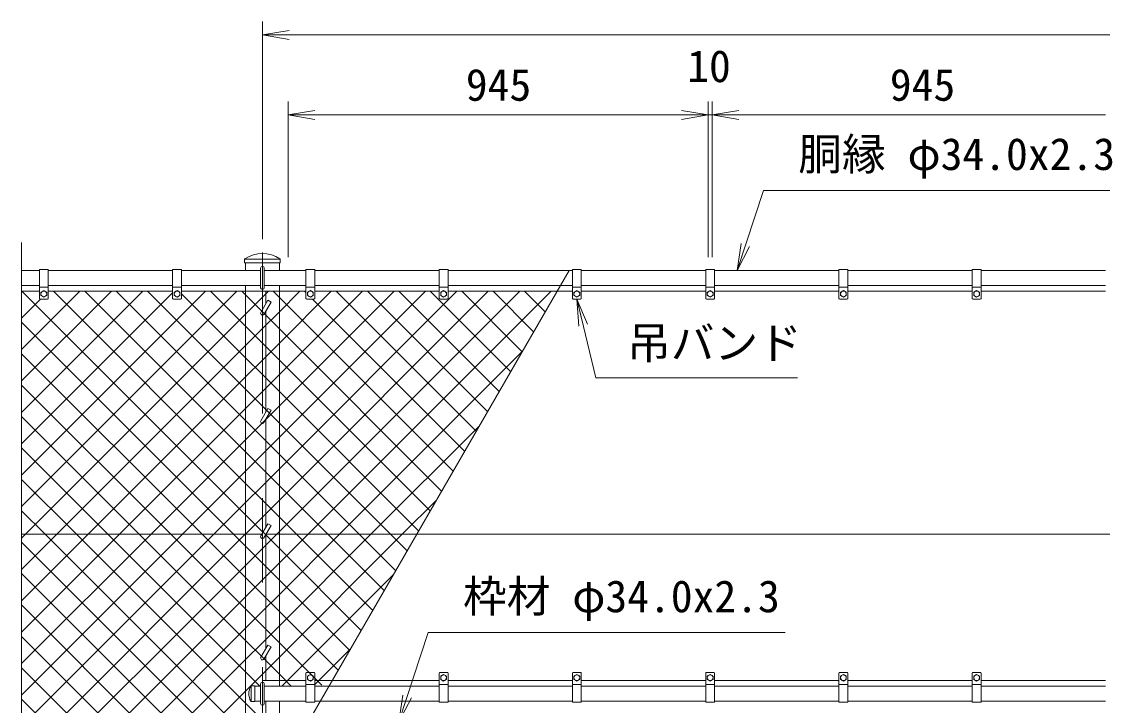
# Model space of a CAD drawing. Units: millimetres, scale not verified. Extents: x -6300 to 6300, y -4455 to 4455.
# Drawn here: x 366 to 2799, y 972 to 2511 of the extents above; entities that cross this region are included whole.
import ezdxf
from ezdxf.enums import TextEntityAlignment as Align

# ---------------------------------------------------------------- set-up
doc = ezdxf.new("R2010")
doc.units = ezdxf.units.MM
doc.header["$LTSCALE"] = 30
doc.linetypes.add('USER1', pattern=[50.8, 31.75, -6.35, 6.35, -6.35])
for name, color, linetype, lineweight in [('0-0_D-STR1', 1, 'Continuous', 18), ('0-1_D-DCR-HCH', 7, 'Continuous', 9), ('0-4_D-STR3', 3, 'Continuous', 13), ('0-5_D-STR-DIM', 7, 'Continuous', 9), ('0-6_0', 7, 'Continuous', 9), ('0-7_D-STR-TXT', 7, 'Continuous', 9), ('0-9_Defpoints', 8, 'Continuous', 18), ('0-A_D-BMK', 2, 'USER1', 13)]:
    doc.layers.add(name, color=color, linetype=linetype, lineweight=lineweight)
doc.styles.add('ＭＳ ゴシック', font='')
doc.styles.get('ＭＳ ゴシック').set_extended_font_data('MS Gothic')

# ---------------------------------------------------------------- blocks, each defined once
blk = doc.blocks.new('_Open')
at = {"layer": '0-6_0'}
blk.add_line((-30, 5), (0, 0), dxfattribs=at)
blk.add_lwpolyline([(-30, -5), (0, 0), (-30, 0)], dxfattribs=at)

msp = doc.modelspace()

# ---------------------------------------------------------------- linework, layer by layer
at = {"layer": '0-0_D-STR1'}
for p, q in [((867.71, 1976.14), (867.71, 1968.09)), ((867.71, 1976.09), (947.91, 1976.09)), ((947.91, 1976.14), (947.91, 1968.09)), ((365.71, 1951.09), (405.71, 1951.09)), ((425.71, 1951.09), (705.71, 1951.09)), ((725.71, 1951.09), (903.81, 1951.09)), ((867.71, 1968.09), (947.91, 1968.09)), ((869.66, 1951.09), (869.66, 1968.09)), ((1005.71, 1951.09), (911.81, 1951.09)), ((945.96, 1968.09), (945.96, 1951.09)), ((1305.71, 1951.09), (1025.71, 1951.09)), ((1605.71, 1951.09), (1325.71, 1951.09)), ((1905.71, 1951.09), (1625.71, 1951.09)), ((2205.71, 1951.09), (1925.71, 1951.09)), ((2505.71, 1951.09), (2225.71, 1951.09)), ((2805.71, 1951.09), (2525.71, 1951.09)), ((365.71, 1917.09), (405.71, 1917.09)), ((425.71, 1917.09), (705.71, 1917.09)), ((725.71, 1917.09), (903.81, 1917.09)), ((869.66, -984.91), (869.66, 1917.09)), ((1005.71, 1917.09), (911.81, 1917.09)), ((945.96, 1917.09), (945.96, 1015.09)), ((1305.71, 1917.09), (1025.71, 1917.09)), ((1605.71, 1917.09), (1325.71, 1917.09)), ((1905.71, 1917.09), (1625.71, 1917.09)), ((2205.71, 1917.09), (1925.71, 1917.09)), ((2505.71, 1917.09), (2225.71, 1917.09)), ((2805.71, 1917.09), (2525.71, 1917.09)), ((882.48, 1015.59), (890.81, 1015.59)), ((882.81, 1015.59), (882.81, 980.59)), ((890.81, 1015.59), (890.81, 980.59)), ((903.81, 1015.09), (890.81, 1015.09)), ((1005.71, 1015.09), (911.81, 1015.09)), ((1305.71, 1015.09), (1025.71, 1015.09)), ((1605.71, 1015.09), (1325.71, 1015.09)), ((1905.71, 1015.09), (1625.71, 1015.09)), ((2205.71, 1015.09), (1925.71, 1015.09)), ((2505.71, 1015.09), (2225.71, 1015.09)), ((2805.71, 1015.09), (2525.71, 1015.09)), ((882.48, 980.59), (890.81, 980.59)), ((903.81, 981.09), (890.81, 981.09)), ((1005.71, 981.09), (911.81, 981.09)), ((1305.71, 981.09), (1025.71, 981.09)), ((1605.71, 981.09), (1325.71, 981.09)), ((1905.71, 981.09), (1625.71, 981.09)), ((2205.71, 981.09), (1925.71, 981.09)), ((2505.71, 981.09), (2225.71, 981.09)), ((2805.71, 981.09), (2525.71, 981.09))]:
    msp.add_line(p, q, dxfattribs=at)
msp.add_lwpolyline([(945.96, 981.09), (945.96, -1403.91), (869.66, -1403.91), (869.66, -1018.91)], dxfattribs=at)
for centre, radius, start, end in [((869.21, 1976.14), 1.5, 123.03241, 180), ((907.81, 1916.78), 72.31, 56.96759, 123.03241), ((946.41, 1976.14), 1.5, 0, 56.96759), ((913.03, 998.09), 35.72, 151.52136, 208.47864), ((882.48, 1014.59), 1, 90, 147.70173), ((882.48, 981.59), 1, 212.29827, 270)]:
    msp.add_arc(centre, radius, start, end, dxfattribs=at)
at = {"layer": '0-1_D-DCR-HCH'}
for p, q in [((365.71, 1772.81), (496.98, 1904.09)), ((365.71, 1702.1), (567.69, 1904.09)), ((365.71, 1631.39), (638.4, 1904.09)), ((365.71, 1489.97), (779.83, 1904.09)), ((365.71, 1419.26), (850.54, 1904.09)), ((365.71, 1560.68), (705.71, 1900.68)), ((425.71, 1903.52), (426.27, 1904.09)), ((869.66, 1471.63), (437.2, 1904.09)), ((869.66, 1542.34), (507.91, 1904.09)), ((869.66, 1613.05), (578.62, 1904.09)), ((869.66, 1683.76), (649.33, 1904.09)), ((869.66, 1825.18), (790.75, 1904.09)), ((869.66, 1895.89), (861.46, 1904.09)), ((945.96, 1787.38), (1062.67, 1904.09)), ((945.96, 1716.67), (1133.38, 1904.09)), ((945.96, 1645.96), (1204.09, 1904.09)), ((945.96, 1575.25), (1274.8, 1904.09)), ((945.96, 1504.54), (1345.51, 1904.09)), ((945.96, 1433.82), (1416.22, 1904.09)), ((1005.71, 1901.26), (1002.89, 1904.09)), ((1388.96, 1588.73), (1073.6, 1904.09)), ((1414.84, 1633.56), (1144.31, 1904.09)), ((1440.72, 1678.39), (1215.02, 1904.09)), ((1466.6, 1723.21), (1285.73, 1904.09)), ((1492.48, 1768.04), (1356.44, 1904.09)), ((1518.37, 1812.87), (1427.15, 1904.09)), ((1544.25, 1857.7), (1497.86, 1904.09)), ((1570.13, 1902.53), (1568.57, 1904.09)), ((365.71, 1843.52), (408.27, 1886.09)), ((907.81, 1857.74), (869.66, 1895.89)), ((1363.07, 1543.9), (1020.89, 1886.09)), ((945.96, 1819.59), (907.81, 1857.74)), ((842.78, 1357.09), (365.71, 1834.16)), ((907.81, 1787.03), (869.66, 1825.18)), ((1311.31, 1454.24), (945.96, 1819.59)), ((907.81, 1749.23), (945.96, 1787.38)), ((945.96, 1748.88), (907.81, 1787.03)), ((772.07, 1357.09), (365.71, 1763.45)), ((1081.35, 1357.09), (1492.72, 1768.45)), ((869.66, 1711.08), (907.81, 1749.23)), ((1285.43, 1409.41), (945.96, 1748.88)), ((515.67, 1357.09), (869.66, 1711.08)), ((907.81, 1678.52), (945.96, 1716.67)), ((907.81, 1645.61), (869.66, 1683.76)), ((869.66, 1640.37), (907.81, 1678.52)), ((586.38, 1357.09), (869.66, 1640.37)), ((907.81, 1607.81), (945.96, 1645.96)), ((945.96, 1607.46), (907.81, 1645.61)), ((907.81, 1574.9), (869.66, 1613.05)), ((869.66, 1569.66), (907.81, 1607.81)), ((1196.33, 1357.09), (945.96, 1607.46)), ((1152.06, 1357.09), (1396.13, 1601.15)), ((657.09, 1357.09), (869.66, 1569.66)), ((907.81, 1537.1), (945.96, 1575.25)), ((945.96, 1536.75), (907.81, 1574.9)), ((907.81, 1504.19), (869.66, 1542.34)), ((869.66, 1498.95), (907.81, 1537.1)), ((1125.62, 1357.09), (945.96, 1536.75)), ((727.8, 1357.09), (869.66, 1498.95)), ((907.81, 1466.39), (945.96, 1504.54)), ((945.96, 1466.04), (907.81, 1504.19)), ((907.81, 1433.48), (869.66, 1471.63)), ((869.66, 1428.24), (907.81, 1466.39)), ((1054.91, 1357.09), (945.96, 1466.04)), ((798.51, 1357.09), (869.66, 1428.24)), ((907.81, 1395.67), (945.96, 1433.82)), ((945.96, 1395.33), (907.81, 1433.48)), ((1222.78, 1357.09), (1299.54, 1433.85)), ((869.66, 1357.52), (907.81, 1395.67)), ((984.2, 1357.09), (945.96, 1395.33)), ((365.71, 1207.13), (515.67, 1357.09)), ((365.71, 1136.42), (586.38, 1357.09)), ((365.71, 1065.71), (657.09, 1357.09)), ((365.71, 995), (727.8, 1357.09)), ((365.71, 924.29), (798.51, 1357.09)), ((365.71, 853.57), (869.22, 1357.09)), ((869.66, 1259.5), (772.07, 1357.09)), ((869.66, 1330.21), (842.78, 1357.09)), ((869.22, 1357.09), (869.66, 1357.52)), ((945.96, 1221.69), (1081.35, 1357.09)), ((945.96, 1150.98), (1152.06, 1357.09)), ((945.96, 1080.27), (1222.78, 1357.09)), ((1156.02, 1185.27), (984.2, 1357.09)), ((1181.9, 1230.1), (1054.91, 1357.09)), ((1207.78, 1274.93), (1125.62, 1357.09)), ((1233.66, 1319.76), (1196.33, 1357.09)), ((907.81, 1292.06), (869.66, 1330.21)), ((945.96, 1253.91), (907.81, 1292.06)), ((867.09, 767.09), (365.71, 1268.47)), ((951.49, 1015.09), (1202.94, 1266.54)), ((907.81, 1221.35), (869.66, 1259.5)), ((1104.25, 1095.61), (945.96, 1253.91)), ((907.81, 1183.54), (945.96, 1221.69)), ((945.96, 1183.2), (907.81, 1221.35)), ((796.38, 767.09), (365.71, 1197.76)), ((869.66, 1145.39), (907.81, 1183.54)), ((1078.37, 1050.78), (945.96, 1183.2)), ((491.35, 767.09), (869.66, 1145.39)), ((907.81, 1112.83), (945.96, 1150.98)), ((725.67, 767.09), (365.71, 1127.05)), ((869.66, 1074.68), (907.81, 1112.83)), ((1024.2, 1017.09), (1106.35, 1099.24)), ((562.06, 767.09), (869.66, 1074.68)), ((907.81, 1042.12), (945.96, 1080.27)), ((654.96, 767.09), (365.71, 1056.34)), ((869.66, 1003.97), (907.81, 1042.12)), ((632.78, 767.09), (869.66, 1003.97)), ((584.25, 767.09), (365.71, 985.63))]:
    msp.add_line(p, q, dxfattribs=at)
for points in [[(365.71, 1348.55), (374.25, 1357.09), (869.66, 1852.5), (907.81, 1890.65), (921.25, 1904.09)], [(365.71, 1277.84), (444.96, 1357.09), (869.66, 1781.79), (907.81, 1819.94), (945.96, 1858.09), (991.96, 1904.09)], [(365.71, 782.86), (869.66, 1286.81), (907.81, 1324.96), (939.93, 1357.09), (945.96, 1363.11), (1486.93, 1904.09)], [(365.71, 712.15), (420.64, 767.09), (869.66, 1216.1), (907.81, 1254.25), (945.96, 1292.4), (1010.64, 1357.09), (1557.64, 1904.09)], [(1130.14, 1140.44), (945.96, 1324.62), (909.16, 1361.42), (907.81, 1362.77), (869.66, 1400.92), (366.49, 1904.09)], [(1259.55, 1364.58), (945.96, 1678.17), (907.81, 1716.32), (869.66, 1754.47), (725.71, 1898.42)], [(1337.19, 1499.07), (945.96, 1890.3), (932.18, 1904.09)], [(1041.47, 1016.97), (945.96, 1112.49), (907.81, 1150.64), (869.66, 1188.79), (701.36, 1357.09), (365.71, 1692.74)], [(972.65, 1015.09), (945.96, 1041.78), (907.81, 1079.93), (869.66, 1118.08), (630.65, 1357.09), (365.71, 1622.03)], [(901.86, 1015.16), (869.66, 1047.36), (559.94, 1357.09), (365.71, 1551.31)], [(907.81, 938.5), (869.66, 976.65), (489.23, 1357.09), (365.71, 1480.6)], [(907.81, 867.79), (869.66, 905.94), (418.52, 1357.09), (365.71, 1409.89)], [(907.81, 797.08), (869.66, 835.23), (365.71, 1339.18)]]:
    msp.add_lwpolyline(points, dxfattribs=at)
at = {"layer": '0-4_D-STR3'}
for p, q in [((405.71, 1953.09), (405.71, 1888.09)), ((405.71, 1953.09), (425.71, 1953.09)), ((425.71, 1953.09), (425.71, 1888.09)), ((705.71, 1953.09), (705.71, 1888.09)), ((705.71, 1953.09), (725.71, 1953.09)), ((725.71, 1953.09), (725.71, 1888.09)), ((903.81, 1912.09), (903.81, 1956.09)), ((911.81, 1912.09), (911.81, 1956.09)), ((1005.71, 1953.09), (1005.71, 1888.09)), ((1025.71, 1953.09), (1005.71, 1953.09)), ((1025.71, 1953.09), (1025.71, 1888.09)), ((1305.71, 1953.09), (1305.71, 1888.09)), ((1325.71, 1953.09), (1305.71, 1953.09)), ((1325.71, 1953.09), (1325.71, 1888.09)), ((1605.71, 1953.09), (1605.71, 1888.09)), ((1625.71, 1953.09), (1605.71, 1953.09)), ((1625.71, 1953.09), (1625.71, 1888.09)), ((1905.71, 1953.09), (1905.71, 1888.09)), ((1925.71, 1953.09), (1905.71, 1953.09)), ((1925.71, 1953.09), (1925.71, 1888.09)), ((2205.71, 1953.09), (2205.71, 1888.09)), ((2225.71, 1953.09), (2205.71, 1953.09)), ((2225.71, 1953.09), (2225.71, 1888.09)), ((2505.71, 1953.09), (2505.71, 1888.09)), ((2525.71, 1953.09), (2505.71, 1953.09)), ((2525.71, 1953.09), (2525.71, 1888.09)), ((405.71, 1904.09), (365.71, 1904.09)), ((405.71, 1913.09), (425.71, 1913.09)), ((415.71, 1905.59), (409.21, 1901.83)), ((409.21, 1901.83), (409.21, 1894.35)), ((422.21, 1901.83), (415.71, 1905.59)), ((422.21, 1901.83), (422.21, 1894.35)), ((705.71, 1904.09), (425.71, 1904.09)), ((705.71, 1913.09), (725.71, 1913.09)), ((715.71, 1905.59), (709.21, 1901.83)), ((709.21, 1901.83), (709.21, 1894.35)), ((722.21, 1901.83), (715.71, 1905.59)), ((722.21, 1901.83), (722.21, 1894.35)), ((1005.71, 1904.09), (725.71, 1904.09)), ((915.81, 1875.94), (915.81, 1904.09)), ((1025.71, 1913.09), (1005.71, 1913.09)), ((1009.21, 1901.83), (1015.71, 1905.59)), ((1009.21, 1901.83), (1009.21, 1894.35)), ((1015.71, 1905.59), (1022.21, 1901.83)), ((1022.21, 1901.83), (1022.21, 1894.35)), ((1025.71, 1904.09), (1305.71, 1904.09)), ((1325.71, 1913.09), (1305.71, 1913.09)), ((1309.21, 1901.83), (1315.71, 1905.59)), ((1309.21, 1901.83), (1309.21, 1894.35)), ((1315.71, 1905.59), (1322.21, 1901.83)), ((1322.21, 1901.83), (1322.21, 1894.35)), ((1325.71, 1904.09), (1605.71, 1904.09)), ((1625.71, 1913.09), (1605.71, 1913.09)), ((1609.21, 1901.83), (1615.71, 1905.59)), ((1609.21, 1901.83), (1609.21, 1894.35)), ((1615.71, 1905.59), (1622.21, 1901.83)), ((1622.21, 1901.83), (1622.21, 1894.35)), ((1625.71, 1904.09), (1905.71, 1904.09)), ((1925.71, 1913.09), (1905.71, 1913.09)), ((1909.21, 1901.83), (1915.71, 1905.59)), ((1909.21, 1901.83), (1909.21, 1894.35)), ((1915.71, 1905.59), (1922.21, 1901.83)), ((1922.21, 1901.83), (1922.21, 1894.35)), ((1925.71, 1904.09), (2205.71, 1904.09)), ((2225.71, 1913.09), (2205.71, 1913.09)), ((2209.21, 1901.83), (2215.71, 1905.59)), ((2209.21, 1901.83), (2209.21, 1894.35)), ((2215.71, 1905.59), (2222.21, 1901.83)), ((2222.21, 1901.83), (2222.21, 1894.35)), ((2225.71, 1904.09), (2505.71, 1904.09)), ((2525.71, 1913.09), (2505.71, 1913.09)), ((2509.21, 1901.83), (2515.71, 1905.59)), ((2509.21, 1901.83), (2509.21, 1894.35)), ((2515.71, 1905.59), (2522.21, 1901.83)), ((2522.21, 1901.83), (2522.21, 1894.35)), ((2525.71, 1904.09), (2805.71, 1904.09)), ((407.71, 1886.09), (423.71, 1886.09)), ((707.71, 1886.09), (723.71, 1886.09)), ((920.27, 1883.68), (904.35, 1856.09)), ((927.2, 1879.68), (911.27, 1852.09)), ((927.2, 1879.68), (920.27, 1883.68)), ((1023.71, 1886.09), (1007.71, 1886.09)), ((1323.71, 1886.09), (1307.71, 1886.09)), ((1623.71, 1886.09), (1607.71, 1886.09)), ((1923.71, 1886.09), (1907.71, 1886.09)), ((2223.71, 1886.09), (2207.71, 1886.09)), ((2523.71, 1886.09), (2507.71, 1886.09)), ((2509.21, 1894.35), (2515.71, 1890.59)), ((2515.71, 1890.59), (2522.21, 1894.35)), ((915.81, 1632.3), (915.81, 1859.94)), ((920.27, 1640.03), (904.35, 1612.44)), ((927.2, 1636.03), (911.27, 1608.44)), ((927.2, 1636.03), (920.27, 1640.03)), ((915.81, 1372.94), (915.81, 1616.3)), ((920.27, 1380.68), (904.35, 1353.09)), ((927.2, 1376.68), (911.27, 1349.09)), ((927.2, 1376.68), (920.27, 1380.68)), ((365.71, 1357.09), (906.65, 1357.09)), ((915.81, 1099.94), (915.81, 1356.94)), ((2915.53, 1357.09), (915.89, 1357.09)), ((920.27, 1107.68), (904.35, 1080.09)), ((927.2, 1103.68), (911.27, 1076.09)), ((927.2, 1103.68), (920.27, 1107.68)), ((915.81, 1028.09), (915.81, 1083.94)), ((1005.71, 1028.09), (907.81, 1028.09)), ((1005.71, 979.09), (1005.71, 1044.09)), ((1023.71, 1046.09), (1007.71, 1046.09)), ((1009.21, 1030.35), (1009.21, 1037.83)), ((1009.21, 1030.35), (1015.71, 1026.59)), ((1015.71, 1026.59), (1022.21, 1030.35)), ((1022.21, 1030.35), (1022.21, 1037.83)), ((1025.71, 979.09), (1025.71, 1044.09)), ((1025.71, 1028.09), (1305.71, 1028.09)), ((1305.71, 979.09), (1305.71, 1044.09)), ((1323.71, 1046.09), (1307.71, 1046.09)), ((1309.21, 1030.35), (1309.21, 1037.83)), ((1309.21, 1030.35), (1315.71, 1026.59)), ((1315.71, 1026.59), (1322.21, 1030.35)), ((1322.21, 1030.35), (1322.21, 1037.83)), ((1325.71, 979.09), (1325.71, 1044.09)), ((1325.71, 1028.09), (1605.71, 1028.09)), ((1605.71, 979.09), (1605.71, 1044.09)), ((1623.71, 1046.09), (1607.71, 1046.09)), ((1609.21, 1030.35), (1609.21, 1037.83)), ((1609.21, 1030.35), (1615.71, 1026.59)), ((1615.71, 1026.59), (1622.21, 1030.35)), ((1622.21, 1030.35), (1622.21, 1037.83)), ((1625.71, 979.09), (1625.71, 1044.09)), ((1625.71, 1028.09), (1905.71, 1028.09)), ((1905.71, 979.09), (1905.71, 1044.09)), ((1923.71, 1046.09), (1907.71, 1046.09)), ((1909.21, 1030.35), (1909.21, 1037.83)), ((1909.21, 1030.35), (1915.71, 1026.59)), ((1915.71, 1026.59), (1922.21, 1030.35)), ((1922.21, 1030.35), (1922.21, 1037.83)), ((1925.71, 979.09), (1925.71, 1044.09)), ((1925.71, 1028.09), (2205.71, 1028.09)), ((2205.71, 979.09), (2205.71, 1044.09)), ((2223.71, 1046.09), (2207.71, 1046.09)), ((2209.21, 1030.35), (2209.21, 1037.83)), ((2209.21, 1030.35), (2215.71, 1026.59)), ((2215.71, 1026.59), (2222.21, 1030.35)), ((2222.21, 1030.35), (2222.21, 1037.83)), ((2225.71, 979.09), (2225.71, 1044.09)), ((2505.71, 1028.09), (2225.71, 1028.09)), ((2505.71, 979.09), (2505.71, 1044.09)), ((2523.71, 1046.09), (2507.71, 1046.09)), ((2509.21, 1037.83), (2515.71, 1041.59)), ((2509.21, 1030.35), (2509.21, 1037.83)), ((2509.21, 1030.35), (2515.71, 1026.59)), ((2515.71, 1041.59), (2522.21, 1037.83)), ((2515.71, 1026.59), (2522.21, 1030.35)), ((2522.21, 1030.35), (2522.21, 1037.83)), ((2525.71, 979.09), (2525.71, 1044.09)), ((2525.71, 1028.09), (2805.71, 1028.09)), ((903.81, 976.09), (903.81, 1020.09)), ((911.81, 976.09), (911.81, 1020.09)), ((1025.71, 1019.09), (1005.71, 1019.09)), ((1325.71, 1019.09), (1305.71, 1019.09)), ((1625.71, 1019.09), (1605.71, 1019.09)), ((1925.71, 1019.09), (1905.71, 1019.09)), ((2225.71, 1019.09), (2205.71, 1019.09)), ((2525.71, 1019.09), (2505.71, 1019.09)), ((915.81, 939.94), (915.81, 981.09)), ((1025.71, 979.09), (1005.71, 979.09)), ((1325.71, 979.09), (1305.71, 979.09)), ((1625.71, 979.09), (1605.71, 979.09)), ((1925.71, 979.09), (1905.71, 979.09)), ((2225.71, 979.09), (2205.71, 979.09)), ((2525.71, 979.09), (2505.71, 979.09))]:
    msp.add_line(p, q, dxfattribs=at)
for points in [[(422.21, 1894.35), (415.71, 1890.59), (409.21, 1894.35)], [(722.21, 1894.35), (715.71, 1890.59), (709.21, 1894.35)], [(1009.21, 1894.35), (1015.71, 1890.59), (1022.21, 1894.35)], [(1309.21, 1894.35), (1315.71, 1890.59), (1322.21, 1894.35)], [(1609.21, 1894.35), (1615.71, 1890.59), (1622.21, 1894.35)], [(1909.21, 1894.35), (1915.71, 1890.59), (1922.21, 1894.35)], [(2209.21, 1894.35), (2215.71, 1890.59), (2222.21, 1894.35)], [(1009.21, 1037.83), (1015.71, 1041.59), (1022.21, 1037.83)], [(1309.21, 1037.83), (1315.71, 1041.59), (1322.21, 1037.83)], [(1609.21, 1037.83), (1615.71, 1041.59), (1622.21, 1037.83)], [(1909.21, 1037.83), (1915.71, 1041.59), (1922.21, 1037.83)], [(2209.21, 1037.83), (2215.71, 1041.59), (2222.21, 1037.83)]]:
    msp.add_lwpolyline(points, dxfattribs=at)
for centre in [(415.71, 1898.09), (715.71, 1898.09), (1015.71, 1898.09), (1315.71, 1898.09), (1615.71, 1898.09), (1915.71, 1898.09), (2215.71, 1898.09), (2515.71, 1898.09), (1015.71, 1034.09), (1315.71, 1034.09), (1615.71, 1034.09), (1915.71, 1034.09), (2215.71, 1034.09), (2515.71, 1034.09)]:
    msp.add_circle(centre, 6.49, dxfattribs=at)
for centre, radius, start, end in [((907.81, 1956.09), 4, 0, 180), ((907.81, 1912.09), 4, 180, 0), ((407.71, 1888.09), 2, 180, 270), ((423.71, 1888.09), 2, 270, 0), ((707.71, 1888.09), 2, 180, 270), ((723.71, 1888.09), 2, 270, 0), ((1007.71, 1888.09), 2, 180, 270), ((1023.71, 1888.09), 2, 270, 0), ((1307.71, 1888.09), 2, 180, 270), ((1323.71, 1888.09), 2, 270, 0), ((1607.71, 1888.09), 2, 180, 270), ((1623.71, 1888.09), 2, 270, 0), ((1907.71, 1888.09), 2, 180, 270), ((1923.71, 1888.09), 2, 270, 0), ((2207.71, 1888.09), 2, 180, 270), ((2223.71, 1888.09), 2, 270, 0), ((2507.71, 1888.09), 2, 180, 270), ((2523.71, 1888.09), 2, 270, 0), ((907.81, 1854.09), 4, 150, 330), ((907.81, 1610.44), 4, 150, 330), ((907.81, 1351.09), 4, 150, 330), ((907.81, 1078.09), 4, 150, 330), ((907.81, 1020.09), 4, 0, 180), ((1007.71, 1044.09), 2, 90, 180), ((1023.71, 1044.09), 2, 0, 90), ((1307.71, 1044.09), 2, 90, 180), ((1323.71, 1044.09), 2, 0, 90), ((1607.71, 1044.09), 2, 90, 180), ((1623.71, 1044.09), 2, 0, 90), ((1907.71, 1044.09), 2, 90, 180), ((1923.71, 1044.09), 2, 0, 90), ((2207.71, 1044.09), 2, 90, 180), ((2223.71, 1044.09), 2, 0, 90), ((2507.71, 1044.09), 2, 90, 180), ((2523.71, 1044.09), 2, 0, 90), ((907.81, 976.09), 4, 180, 0)]:
    msp.add_arc(centre, radius, start, end, dxfattribs=at)
at = {"layer": '0-5_D-STR-DIM'}
for p, q in [((907.81, 2021.09), (907.81, 2511.09)), ((967.81, 2481.09), (2863.61, 2481.09)), ((965.96, 1981.09), (965.96, 2331.09)), ((1910.96, 1981.09), (1910.96, 2331.09)), ((1910.96, 1981.09), (1910.96, 2331.09)), ((1920.46, 1981.09), (1920.46, 2331.09)), ((1920.46, 1981.09), (1920.46, 2331.09)), ((1850.96, 2301.09), (1025.96, 2301.09)), ((1850.96, 2301.09), (1790.96, 2301.09)), ((1920.46, 2301.09), (1910.96, 2301.09)), ((1980.46, 2301.09), (2805.46, 2301.09)), ((1980.46, 2301.09), (2040.46, 2301.09)), ((365.71, 476.74), (365.71, 2014.09))]:
    msp.add_line(p, q, dxfattribs=at)
at = {"layer": '0-7_D-STR-TXT'}
for points in [[(2839.44, 2130.96), (2035.52, 2130.96), (1977.04, 1952.99)], [(2112.39, 1709.22), (1658.72, 1709.22), (1616.18, 1884.14)], [(2084.72, 1135.51), (1280.8, 1135.51), (1215.69, 936.78)]]:
    msp.add_lwpolyline(points, dxfattribs=at)
at = {"layer": '0-9_Defpoints'}
msp.add_line((365.71, -183.59), (1598.16, 1951.09), dxfattribs=at)
at = {"layer": '0-A_D-BMK'}
msp.add_line((907.81, -1418.91), (907.81, 1991.09), dxfattribs=at)

# ---------------------------------------------------------------- block references
at = {"layer": '0-5_D-STR-DIM', "xscale": 2, "yscale": 2, "rotation": 180}
for p in [(907.81, 2481.09), (965.96, 2301.09), (1920.46, 2301.09), (1920.46, 2301.09)]:
    msp.add_blockref('_Open', p, dxfattribs=at)
at = {"layer": '0-5_D-STR-DIM', "xscale": 2, "yscale": 2}
msp.add_blockref('_Open', (1910.96, 2301.09), dxfattribs=at)
msp.add_blockref('_Open', (1910.96, 2301.09), dxfattribs=at)
at = {"layer": '0-7_D-STR-TXT', "xscale": 2, "yscale": 2}
for p, rotation in [((1976.41, 1951.09), 251.80943), ((1615.71, 1886.09), 103.66857), ((1215.07, 934.88), 251.85931)]:
    msp.add_blockref('_Open', p, dxfattribs=dict(at, rotation=rotation))

# ---------------------------------------------------------------- texts
at = {"layer": '0-5_D-STR-DIM', "style": 'ＭＳ ゴシック'}
for s, p in [('10', (1864.11, 2353.21)), ('945', (1365.75, 2311.21)), ('945', (2320.25, 2311.21))]:
    msp.add_text(s, height=72.14, dxfattribs=at).set_placement(p, align=Align.BOTTOM_LEFT)
at = {"layer": '0-7_D-STR-TXT', "style": 'ＭＳ ゴシック'}
for s, p in [('胴縁 φ34.0x2.3', (2114.19, 2155.36)), ('吊バンド', (1728.64, 1730)), ('枠材 φ34.0x2.3', (1359.47, 1159.72))]:
    msp.add_text(s, height=72.14, dxfattribs=at).set_placement(p, align=Align.BOTTOM_LEFT)

doc.saveas('drawing.dxf')
